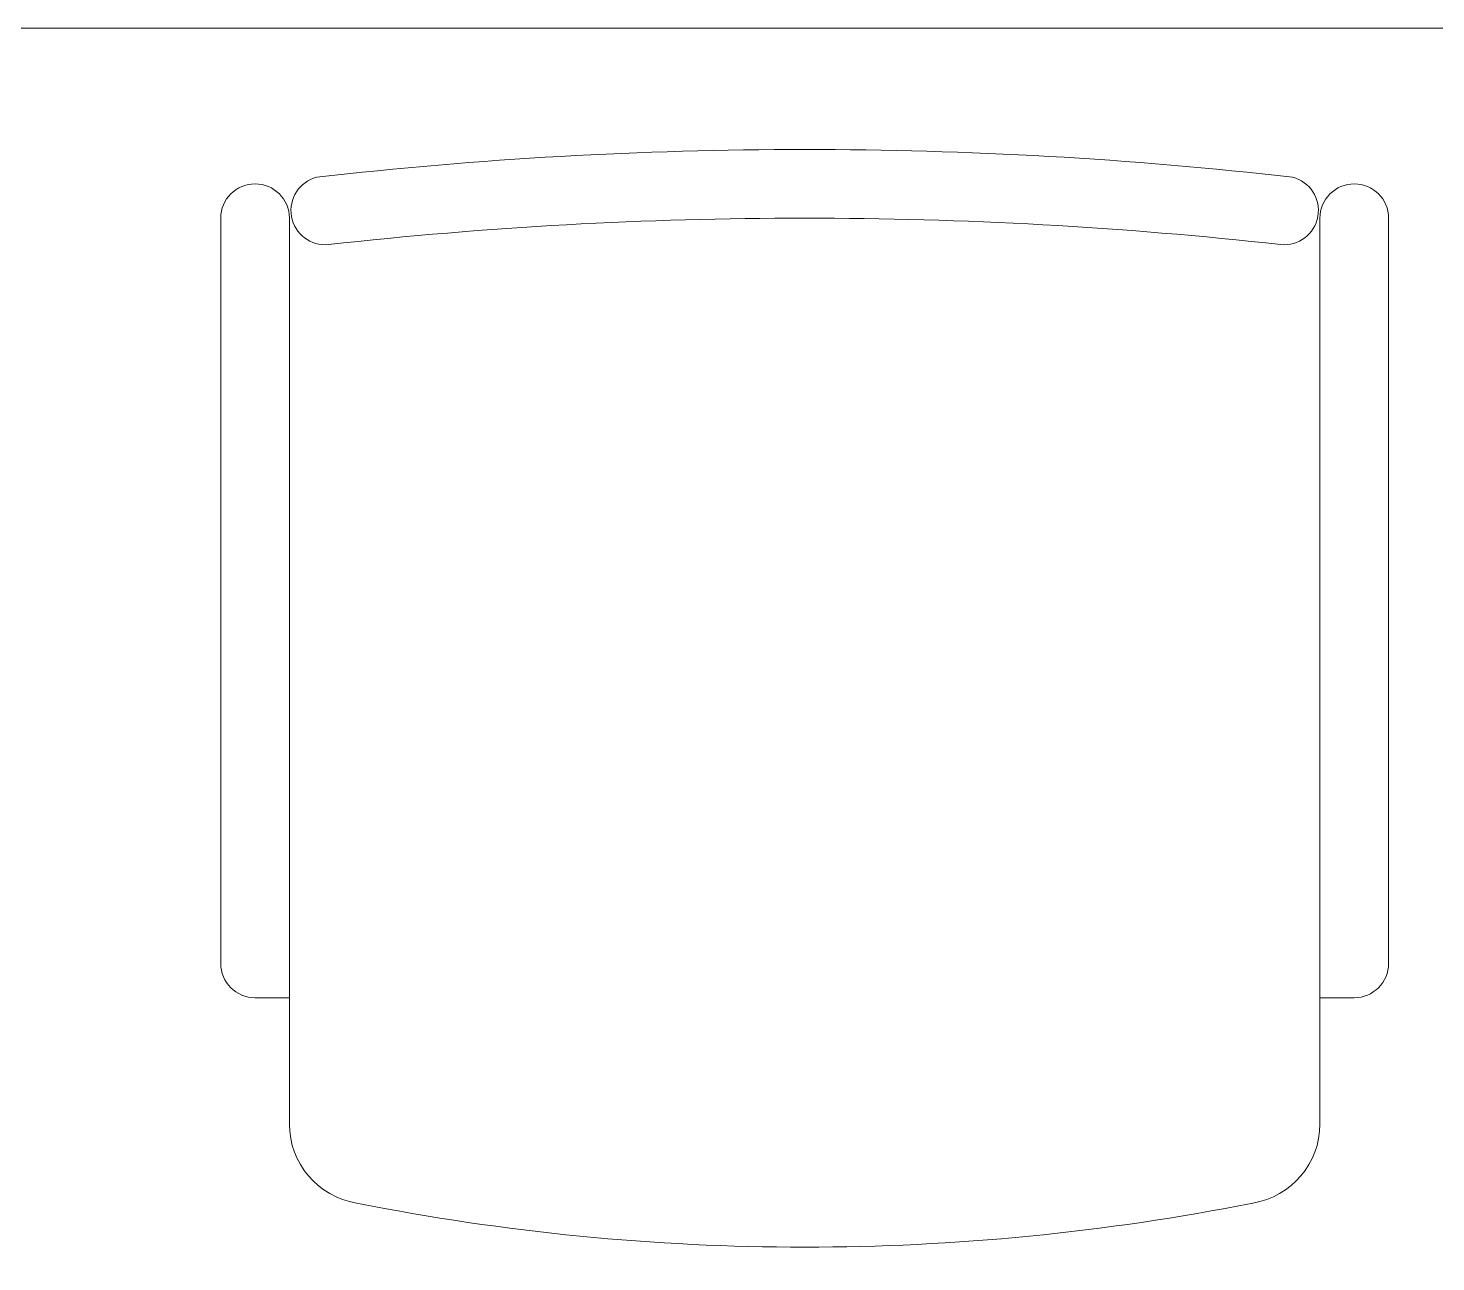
# Model space of a CAD drawing. Extents: x -234346 to 58427, y -132654 to -82394.
# Drawn here: x -113383 to -112769, y -106382 to -105843 of the extents above; entities that cross this region are included whole.
import ezdxf

# ---------------------------------------------------------------- set-up
doc = ezdxf.new("R2010")
doc.units = 0
doc.header["$LTSCALE"] = 8
for name, color, linetype, lineweight in [('72_EGR_EQP_TAG', 9, 'Continuous', 5), ('LOADING', 9, 'Continuous', 5), ('Walls', 9, 'Continuous', 5)]:
    doc.layers.add(name, color=color, linetype=linetype, lineweight=lineweight)

# ---------------------------------------------------------------- blocks, each defined once
blk = doc.blocks.new('GF21016-P')
at = {"layer": 'LOADING', "extrusion": (-1.24384e-09, -1.20261e-09, -1)}
for p, q in [((0.01278, 0.01793), (0.01278, 0.41365)), ((0.46278, 0.01793), (0.46278, 0.41365)), ((-0.00222, 0.35848), (0.01278, 0.35848)), ((0.47778, 0.35848), (0.46278, 0.35848)), ((-0.01722, 0.01793), (-0.01722, 0.34348)), ((0.49278, 0.01793), (0.49278, 0.34348)), ((0.47778, 0.00293), (0.47778, 0.00293))]:
    blk.add_line(p, q, dxfattribs=at)
for centre, radius, start, end in [((-0.23778, -0.5362), 1.00364, 78.75684, 101.24316), ((-0.04778, 0.41365), 0.035, 0, 80.65572), ((-0.42778, 0.41365), 0.035, 99.34428, 180), ((0.00222, 0.34348), 0.015, 0, 90), ((-0.47778, 0.34348), 0.015, 90, 180), ((-0.02845, 0.01455), 0.01501, 284.3864, 95.52091), ((-0.23778, 1.89282), 1.8749, 263.6341, 276.3659), ((-0.4471, 0.01455), 0.01501, 84.47909, 255.6136), ((0.00222, 0.01793), 0.015, 270, 0), ((0.00222, 0.01793), 0.015, 180, 270), ((-0.47778, 0.01793), 0.015, 270, 0), ((-0.47778, 0.01793), 0.015, 180, 270), ((-0.23778, 1.87344), 1.8855, 263.51186, 276.48814)]:
    blk.add_arc(centre, radius, start, end, dxfattribs=at)
blk = doc.blocks.new('GF1')
at = {"layer": 'Walls', "color": 9}
blk.add_line((-110407.79, -105842.61), (-114907.79, -105842.61), dxfattribs=at)
at = {"layer": 'LOADING', "color": 9, "extrusion": (-2.67576e-11, -2.24019e-05, 1), "xscale": 1000.000000000002, "yscale": 1000.000000000002, "zscale": -1000.000000000002, "rotation": 179.9999748876469}
blk.add_blockref('GF21016-P', (-112806.44, -105907.7, 2.38), dxfattribs=at)

msp = doc.modelspace()

# ---------------------------------------------------------------- block references
at = {"layer": '72_EGR_EQP_TAG'}
msp.add_blockref('GF1', (0, 0), dxfattribs=at)

doc.saveas('drawing.dxf')
